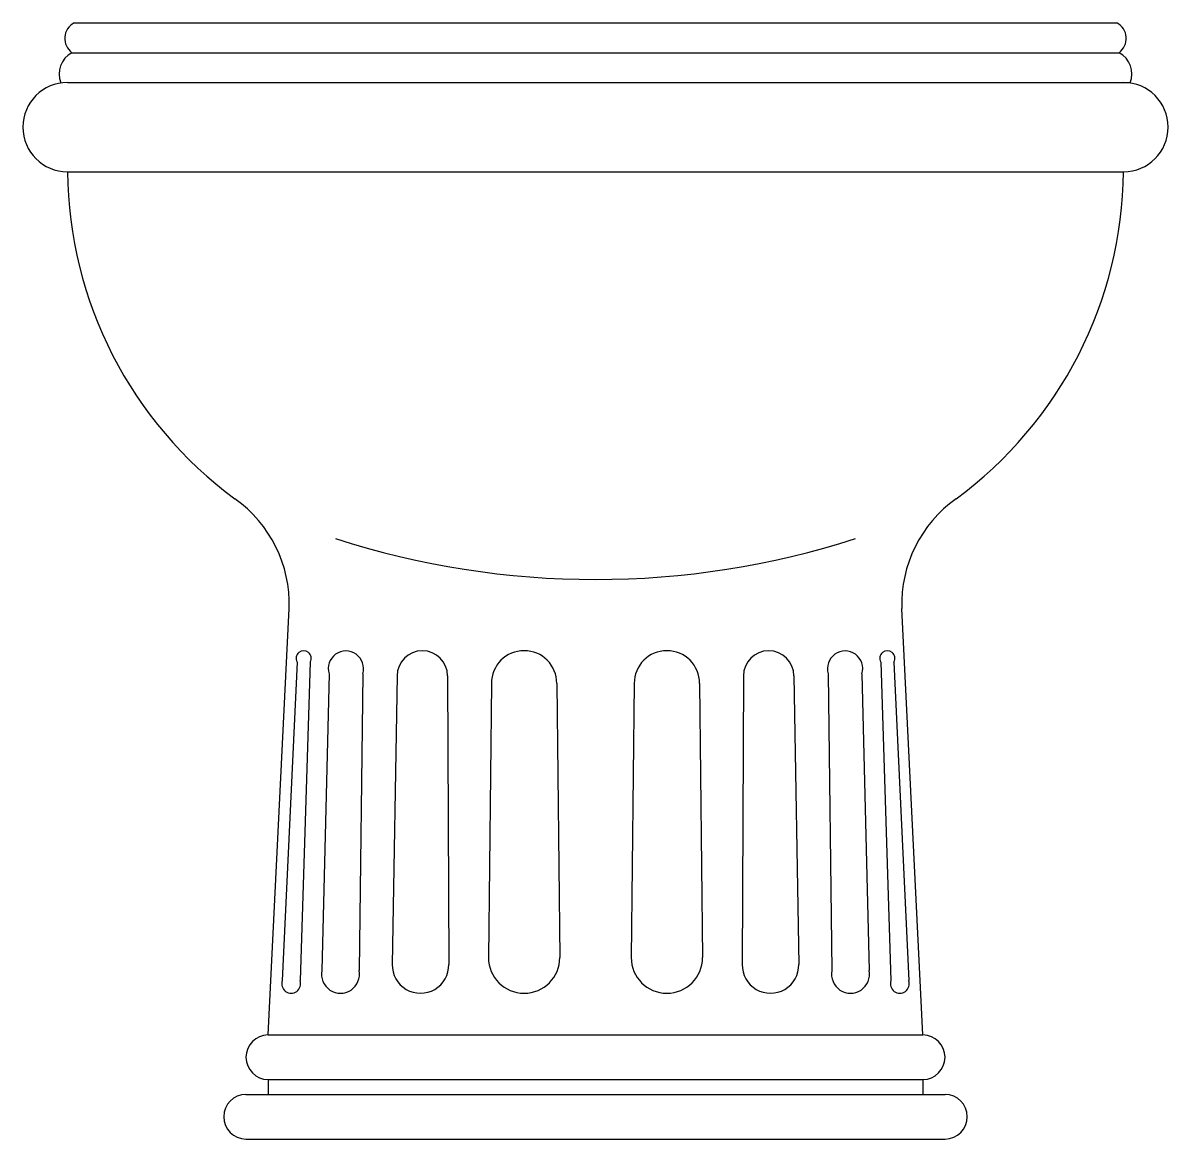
# Model space of a CAD drawing. Header units: millimetres. Extents: x -2977.221 to -2976.836, y 2967.754 to 2968.129.
import ezdxf

# ---------------------------------------------------------------- set-up
doc = ezdxf.new("R2010")
doc.units = ezdxf.units.MM
doc.header["$LTSCALE"] = 10
doc.layers.add('banheiro_louças', color=2, linetype='Continuous')

msp = doc.modelspace()

# ---------------------------------------------------------------- linework, layer by layer
at = {"layer": 'banheiro_louças'}
for p, q in [((-2977.203894648315, 2968.129319233557), (-2976.853283051189, 2968.129319233557)), ((-2977.20459955566, 2968.119319233557), (-2976.852578143844, 2968.119319233557)), ((-2977.206088849752, 2968.109319233557), (-2976.8488033337, 2968.109319233557)), ((-2977.206088849752, 2968.079319233557), (-2976.851088849753, 2968.079319233557)), ((-2977.138646761259, 2967.789319233557), (-2977.131523188612, 2967.932633080811)), ((-2976.918530938246, 2967.789319233557), (-2976.925654510892, 2967.932633080811)), ((-2977.138646761259, 2967.789319233557), (-2976.918530938246, 2967.789319233557)), ((-2977.138646761259, 2967.774319233557), (-2976.918530938246, 2967.774319233557)), ((-2977.138646761259, 2967.774319233557), (-2977.138646761259, 2967.769319233557)), ((-2977.138646761259, 2967.774319233557), (-2977.138646761259, 2967.769319233557)), ((-2976.918530938246, 2967.774319233557), (-2976.918530938246, 2967.769319233557)), ((-2976.918530938246, 2967.774319233557), (-2976.918530938246, 2967.769319233557)), ((-2977.146146761258, 2967.769319233557), (-2976.911030938246, 2967.769319233557)), ((-2977.146146761258, 2967.754319233557), (-2976.911030938246, 2967.754319233557))]:
    msp.add_line(p, q, dxfattribs=at)
at = {"layer": 'banheiro_louças', "color": 1}
for p, q in [((-2977.128893271753, 2967.914579910012), (-2977.133898243173, 2967.807551779964)), ((-2977.124508538836, 2967.914579910012), (-2977.127906586725, 2967.807551779964)), ((-2976.932669160668, 2967.914579910012), (-2976.92927111278, 2967.807551779964)), ((-2976.928284427752, 2967.914579910012), (-2976.923279456332, 2967.807551779964)), ((-2977.118160096836, 2967.910663347693), (-2977.120595852612, 2967.810943703553)), ((-2977.10683397791, 2967.910663347693), (-2977.108067141481, 2967.810943703553)), ((-2977.095307312699, 2967.909908628124), (-2977.096914247698, 2967.813014908735)), ((-2977.078307312699, 2967.909908628124), (-2977.077918278523, 2967.813014908735)), ((-2977.063588849752, 2967.907408628124), (-2977.064588849752, 2967.815319233557)), ((-2977.041588849752, 2967.907408628124), (-2977.040588849752, 2967.815319233557)), ((-2977.015588849752, 2967.907408628124), (-2977.016588849753, 2967.815319233557)), ((-2976.993588849753, 2967.907408628124), (-2976.992588849752, 2967.815319233557)), ((-2976.978870386806, 2967.909908628124), (-2976.979259420982, 2967.813014908735)), ((-2976.961870386805, 2967.909908628124), (-2976.960263451807, 2967.813014908735)), ((-2976.950343721595, 2967.910663347693), (-2976.949110558024, 2967.810943703553)), ((-2976.939017602669, 2967.910663347693), (-2976.936581846893, 2967.810943703553))]:
    msp.add_line(p, q, dxfattribs=at)
at = {"layer": 'banheiro_louças'}
for centre, radius, start, end in [((-2977.201117521005, 2968.124098627094), 0.00591330431605334, 118.0109644066527, 233.9247317955848), ((-2976.8560601785, 2968.124098627094), 0.00591330431605334, 306.0752682044152, 61.98903559334727), ((-2977.200819139673, 2968.112179738714), 0.00807860951201718, 117.9015547797573, 201.9963291544728), ((-2976.856358559832, 2968.112179738714), 0.00807860951201718, 338.0036708455272, 62.0984452202427), ((-2977.206088849752, 2968.094319233557), 0.01499999999998636, 90, 270), ((-2976.851088849753, 2968.094319233557), 0.01499999999998636, 270, 90), ((-2977.068213859875, 2968.080602942027), 0.1378809658408191, 180.5334466560747, 233.7245594740428), ((-2976.98896383963, 2968.080602942027), 0.1378809658408191, 306.2754405259572, 359.4665533439253), ((-2977.175224094494, 2967.93388425492), 0.04371881301650467, 358.3600473065179, 54.43094087059816), ((-2976.88195360501, 2967.93388425492), 0.04371881301650467, 125.5690591294018, 181.6399526934822), ((-2977.028588849752, 2968.226889820201), 0.2845487850904457, 252.1027065005531, 287.8972934994469), ((-2977.13858862443, 2967.781819233557), 0.007500225322668186, 90.44412376331009, 269.5558762366899), ((-2976.918589075075, 2967.781819233557), 0.007500225322668186, 270.4441237633101, 89.5558762366899), ((-2977.146088624429, 2967.761819233557), 0.007500225322668186, 90.44412376331009, 269.5558762366899), ((-2976.911089075075, 2967.761819233557), 0.007500225322668186, 270.4441237633101, 89.5558762366899)]:
    msp.add_arc(centre, radius, start, end, dxfattribs=at)
at = {"layer": 'banheiro_louças', "color": 1}
for centre, radius, start, end in [((-2977.126700905294, 2967.915866582392), 0.002542045731716161, 329.5918618595751, 210.4081381404249), ((-2977.112497037373, 2967.912396180091), 0.005922242024544859, 342.9864795020992, 197.0135204979007), ((-2977.086807312699, 2967.909908628124), 0.008499999999992269, 0, 180), ((-2977.052588849752, 2967.907408628124), 0.01099999999999, 0, 180), ((-2977.004588849753, 2967.907408628124), 0.01099999999999, 0, 180), ((-2976.970370386805, 2967.909908628124), 0.008499999999992269, 0, 180), ((-2976.944680662132, 2967.912396180091), 0.005922242024544859, 342.9864795020992, 197.0135204979007), ((-2976.93047679421, 2967.915866582392), 0.002542045731716161, 329.5918618595751, 210.4081381404249), ((-2977.052588849752, 2967.815319233557), 0.01199999999998909, 180, 0), ((-2977.004588849753, 2967.815319233557), 0.01199999999998909, 180, 0), ((-2977.08741626311, 2967.812819233557), 0.009499999999991359, 178.8197731822338, 1.180226816450306), ((-2976.969761436394, 2967.812819233557), 0.009499999999991359, 178.8197731835497, 1.180226817766202), ((-2977.130902414949, 2967.80649574165), 0.00317650809322893, 160.5822950504403, 19.41770494955965), ((-2977.114331497046, 2967.809704903211), 0.006385669654482436, 168.8138667022225, 11.18613329777753), ((-2976.942846202458, 2967.809704903211), 0.006385669654482436, 168.8138667022225, 11.18613329777753), ((-2976.926275284556, 2967.80649574165), 0.00317650809322893, 160.5822950504403, 19.41770494955965)]:
    msp.add_arc(centre, radius, start, end, dxfattribs=at)

doc.saveas('drawing.dxf')
